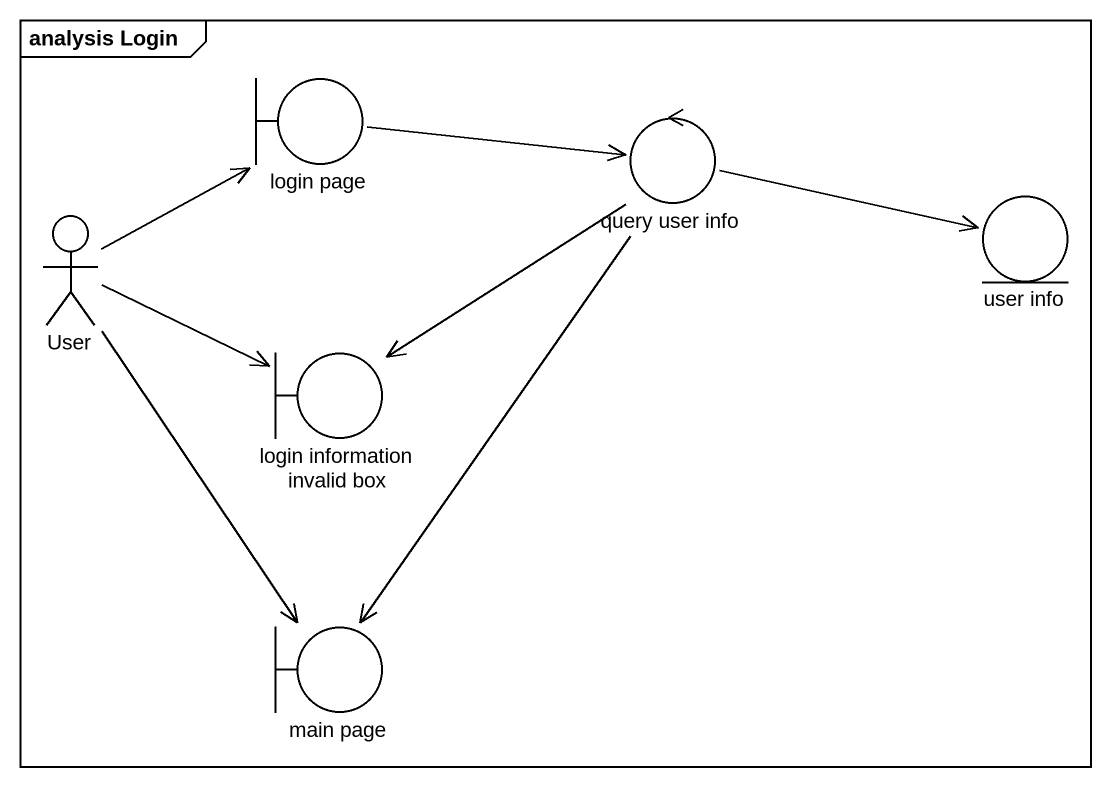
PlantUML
@startuml
mainframe analysis Login
boundary "login page" as login_page
control "query user info" as query_user_info
actor User
entity "user info" as user_info
boundary "login information invalid box" as login_information_invalid
boundary "main page" as main_page
login_page -right-> query_user_info
query_user_info -right-> user_info
query_user_info --> login_information_invalid
query_user_info --> main_page
User -up-> login_page
User -right-> login_information_invalid
User --> main_page
@enduml
